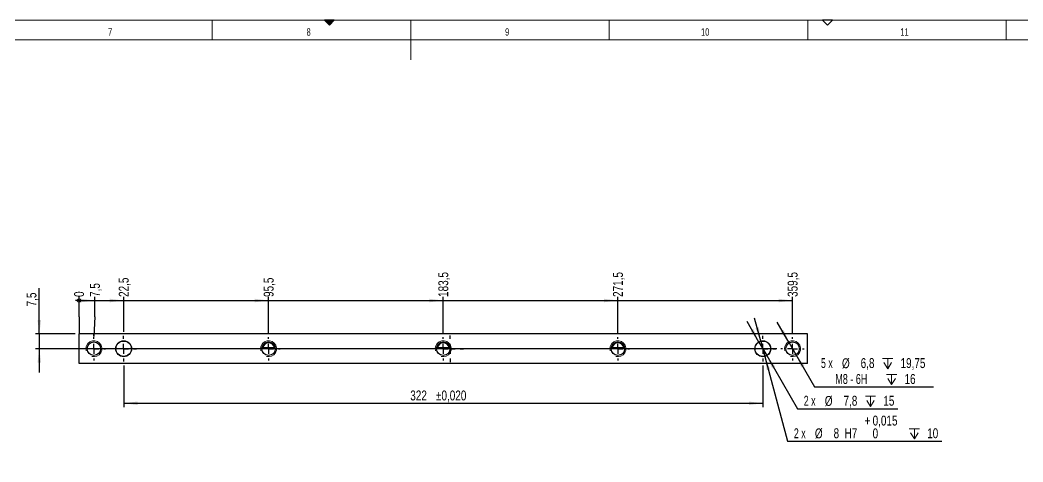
# Model space of a CAD drawing. Header units: millimetres. Extents: x -5 to 1672, y 0 to 1180.
# Drawn here: x 644 to 1149, y 955 to 1178 of the extents above; entities that cross this region are included whole.
import ezdxf

# ---------------------------------------------------------------- set-up
doc = ezdxf.new("R2010")
doc.units = ezdxf.units.MM
doc.header["$LTSCALE"] = 2
doc.layers.add('SLD-0', color=7, linetype='Continuous')
doc.styles.add('SLDTEXTSTYLE0', font='TXT', dxfattribs={"width": 0.75})
doc.styles.add('SLDTEXTSTYLE1', font='TXT', dxfattribs={"width": 0.666667})
doc.styles.add('SLDTEXTSTYLE3', font='TXT', dxfattribs={"width": 0.678571})
doc.dimstyles.new('SLDDIMSTYLE1', dxfattribs={"dimtxt": 5, "dimasz": 7, "dimexe": 0, "dimexo": 0.0625, "dimgap": 1.25, "dimtad": 1, "dimdec": 3, "dimrnd": 1e-09, "dimzin": 12, "dimdsep": 46, "dimtxsty": 'SLDTEXTSTYLE0', "dimsah": 1, "dimcen": 0.09, "dimadec": 0, "dimazin": 3, "dimtfac": 1, "dimtdec": 3, "dimtmove": 0, "dimatfit": 0, "dimfxl": 1, "dimfrac": 2, "dimtolj": 1, "dimtzin": 12, "dimarcsym": 0})
doc.dimstyles.new('SLDDIMSTYLE13', dxfattribs={"dimtxt": 5, "dimasz": 7, "dimexe": 0, "dimexo": 0.0625, "dimgap": 1.25, "dimtad": 0, "dimtih": 1, "dimtoh": 1, "dimdec": 1, "dimrnd": 1e-09, "dimzin": 12, "dimdsep": 46, "dimtxsty": 'SLDTEXTSTYLE0', "dimsah": 1, "dimcen": 0, "dimadec": 0, "dimazin": 3, "dimtfac": 1, "dimtdec": 3, "dimtmove": 0, "dimatfit": 3, "dimfxl": 1, "dimfrac": 2, "dimtolj": 1, "dimtzin": 12, "dimarcsym": 0})
doc.dimstyles.new('SLDDIMSTYLE14', dxfattribs={"dimtxt": 5, "dimasz": 7, "dimexe": 0, "dimexo": 0.0625, "dimgap": 1.25, "dimtad": 0, "dimtih": 1, "dimtoh": 1, "dimdec": 6, "dimrnd": 1e-09, "dimzin": 12, "dimdsep": 46, "dimtxsty": 'SLDTEXTSTYLE0', "dimsah": 1, "dimcen": 0, "dimadec": 0, "dimazin": 3, "dimtol": 1, "dimtp": 0.015, "dimtfac": 1, "dimtdec": 3, "dimtmove": 0, "dimatfit": 3, "dimfxl": 1, "dimfrac": 2, "dimtolj": 1, "dimtzin": 0, "dimarcsym": 0})
doc.dimstyles.new('SLDDIMSTYLE2', dxfattribs={"dimtxt": 5, "dimasz": 0.6, "dimexe": 0, "dimexo": 0.0625, "dimgap": 1.25, "dimtad": 0, "dimtih": 1, "dimtoh": 1, "dimdec": 0, "dimrnd": 1e-09, "dimdsep": 46, "dimtxsty": 'SLDTEXTSTYLE0', "dimblk1": 'ORIGIN', "dimblk2": 'ORIGIN', "dimsah": 1, "dimcen": 0.09, "dimadec": 0, "dimazin": 2, "dimtfac": 1, "dimtdec": 0, "dimtofl": 0, "dimtmove": 0, "dimatfit": 3, "dimldrblk": 'ORIGIN', "dimfxl": 1, "dimfrac": 2, "dimtolj": 1, "dimtzin": 12, "dimarcsym": 0})
doc.dimstyles.new('SLDDIMSTYLE3', dxfattribs={"dimtxt": 5, "dimasz": 7, "dimexe": 0, "dimexo": 0.0625, "dimgap": 1.25, "dimtad": 0, "dimtih": 1, "dimtoh": 1, "dimdec": 3, "dimrnd": 1e-09, "dimzin": 12, "dimdsep": 46, "dimtxsty": 'SLDTEXTSTYLE0', "dimsah": 1, "dimcen": 0.09, "dimadec": 0, "dimazin": 3, "dimtol": 1, "dimtp": 0.02, "dimtm": 0.02, "dimtfac": 1, "dimtdec": 3, "dimtofl": 0, "dimtmove": 0, "dimatfit": 3, "dimfxl": 1, "dimfrac": 2, "dimtolj": 1, "dimarcsym": 0})
doc.dimstyles.new('SLDDIMSTYLE4', dxfattribs={"dimtxt": 5, "dimasz": 7, "dimexe": 0, "dimexo": 0.0625, "dimgap": 1.25, "dimtad": 0, "dimtih": 1, "dimtoh": 1, "dimdec": 3, "dimrnd": 1e-09, "dimzin": 12, "dimdsep": 46, "dimtxsty": 'SLDTEXTSTYLE0', "dimsah": 1, "dimcen": 0.09, "dimadec": 0, "dimazin": 3, "dimtfac": 1, "dimtdec": 3, "dimtofl": 0, "dimtmove": 0, "dimatfit": 3, "dimfxl": 1, "dimfrac": 2, "dimtolj": 1, "dimtzin": 12, "dimarcsym": 0})
doc.dimstyles.new('SLDDIMSTYLE5', dxfattribs={"dimtxt": 5, "dimasz": 7, "dimexe": 0, "dimexo": 0.0625, "dimgap": 1.25, "dimtad": 1, "dimdec": 3, "dimrnd": 1e-09, "dimzin": 12, "dimdsep": 46, "dimtxsty": 'SLDTEXTSTYLE0', "dimsah": 1, "dimcen": 0.09, "dimadec": 0, "dimazin": 3, "dimtol": 1, "dimtp": 0.02, "dimtm": 0.02, "dimtfac": 1, "dimtdec": 3, "dimtofl": 0, "dimtmove": 0, "dimatfit": 3, "dimfxl": 1, "dimfrac": 2, "dimtolj": 1, "dimarcsym": 0})

# ---------------------------------------------------------------- blocks, each defined once
blk = doc.blocks.new('_D_2')
at = {"layer": 'SLD-0'}
for p, q in [((1013.46, 917.06), (1013.46, 927.06)), ((1040.88, 925.26), (1013.46, 925.26)), ((1013.46, 917.06), (1009.88, 907.06)), ((1009.88, 907.06), (1009.88, 643.82))]:
    blk.add_line(p, q, dxfattribs=at)
blk.add_solid([(1013.46, 925.26), (1020.46, 924.36), (1020.46, 926.16)], dxfattribs=at)
at = {"layer": 'SLD-0', "char_height": 5, "attachment_point": 1, "rotation": 90, "style": 'SLDTEXTSTYLE0'}
for s, insert in [('±0,020', (1010.98, 936.32)), ('31', (1010.98, 927.06))]:
    blk.add_mtext(s, dxfattribs=dict(at, insert=insert))
blk = doc.blocks.new('_Origin')
at = {"color": 0, "linetype": 'ByBlock', "lineweight": -2}
blk.add_line((0, 0), (-1, 0), dxfattribs=at)
blk.add_circle((0, 0), 0.5, dxfattribs=at)
blk = doc.blocks.new('_D_39')
at = {"layer": 'SLD-0'}
for q in [(673.88, 1038.4), (673.88, 1019.79)]:
    blk.add_line((673.88, 1028.4), q, dxfattribs=at)
at = {"layer": 'SLD-0', "xscale": 1.8, "yscale": 1.8}
blk.add_blockref('_Origin', (673.88, 1036.6), dxfattribs=at)
at = {"layer": 'SLD-0', "insert": (671.4, 1038.4), "char_height": 5, "attachment_point": 1, "rotation": 90, "style": 'SLDTEXTSTYLE0'}
blk.add_mtext('0', dxfattribs=at)
blk = doc.blocks.new('_D_40')
at = {"layer": 'SLD-0'}
for p, q in [((673.88, 1036.6), (681.9, 1036.6)), ((681.9, 1028.4), (681.9, 1038.4)), ((681.9, 1028.4), (681.38, 1018.4)), ((681.38, 1018.4), (681.38, 1020.19))]:
    blk.add_line(p, q, dxfattribs=at)
blk.add_solid([(681.9, 1036.6), (674.9, 1037.5), (674.9, 1035.7)], dxfattribs=at)
at = {"layer": 'SLD-0', "insert": (679.42, 1038.4), "char_height": 5, "attachment_point": 1, "rotation": 90, "style": 'SLDTEXTSTYLE0'}
blk.add_mtext('7,5', dxfattribs=at)
blk = doc.blocks.new('_D_41')
at = {"layer": 'SLD-0'}
for p, q in [((681.9, 1036.6), (696.38, 1036.6)), ((696.38, 1020.79), (696.38, 1038.4))]:
    blk.add_line(p, q, dxfattribs=at)
blk.add_solid([(696.38, 1036.6), (689.38, 1037.5), (689.38, 1035.7)], dxfattribs=at)
at = {"layer": 'SLD-0', "insert": (693.9, 1038.4), "char_height": 5, "attachment_point": 1, "rotation": 90, "style": 'SLDTEXTSTYLE0'}
blk.add_mtext('22,5', dxfattribs=at)
blk = doc.blocks.new('_D_42')
at = {"layer": 'SLD-0'}
for p, q in [((696.38, 1036.6), (769.38, 1036.6)), ((769.38, 1020.19), (769.38, 1038.4))]:
    blk.add_line(p, q, dxfattribs=at)
blk.add_solid([(769.38, 1036.6), (762.38, 1037.5), (762.38, 1035.7)], dxfattribs=at)
at = {"layer": 'SLD-0', "insert": (766.9, 1038.4), "char_height": 5, "attachment_point": 1, "rotation": 90, "style": 'SLDTEXTSTYLE0'}
blk.add_mtext('95,5', dxfattribs=at)
blk = doc.blocks.new('_D_43')
at = {"layer": 'SLD-0'}
for p, q in [((769.38, 1036.6), (857.38, 1036.6)), ((857.38, 1020.19), (857.38, 1038.4))]:
    blk.add_line(p, q, dxfattribs=at)
blk.add_solid([(857.38, 1036.6), (850.38, 1037.5), (850.38, 1035.7)], dxfattribs=at)
at = {"layer": 'SLD-0', "insert": (854.9, 1038.4), "char_height": 5, "attachment_point": 1, "rotation": 90, "style": 'SLDTEXTSTYLE0'}
blk.add_mtext('183,5', dxfattribs=at)
blk = doc.blocks.new('_D_44')
at = {"layer": 'SLD-0'}
for p, q in [((857.38, 1036.6), (945.38, 1036.6)), ((945.38, 1020.19), (945.38, 1038.4))]:
    blk.add_line(p, q, dxfattribs=at)
blk.add_solid([(945.38, 1036.6), (938.38, 1037.5), (938.38, 1035.7)], dxfattribs=at)
at = {"layer": 'SLD-0', "insert": (942.9, 1038.4), "char_height": 5, "attachment_point": 1, "rotation": 90, "style": 'SLDTEXTSTYLE0'}
blk.add_mtext('271,5', dxfattribs=at)
blk = doc.blocks.new('_D_45')
at = {"layer": 'SLD-0'}
for p, q in [((945.38, 1036.6), (1033.38, 1036.6)), ((1033.38, 1020.19), (1033.38, 1038.4))]:
    blk.add_line(p, q, dxfattribs=at)
blk.add_solid([(1033.38, 1036.6), (1026.38, 1037.5), (1026.38, 1035.7)], dxfattribs=at)
at = {"layer": 'SLD-0', "insert": (1030.9, 1038.4), "char_height": 5, "attachment_point": 1, "rotation": 90, "style": 'SLDTEXTSTYLE0'}
blk.add_mtext('359,5', dxfattribs=at)
blk = doc.blocks.new('_D_46')
at = {"layer": 'SLD-0'}
for p, q in [((653.88, 1019.79), (653.88, 1042.87)), ((671.88, 1019.79), (651.88, 1019.79)), ((653.88, 1019.79), (653.88, 1012.29)), ((1025.48, 1012.29), (651.88, 1012.29)), ((653.88, 1012.29), (653.88, 1000.29))]:
    blk.add_line(p, q, dxfattribs=at)
for points in [[(653.88, 1019.79), (654.78, 1026.79), (652.98, 1026.79)], [(653.88, 1012.29), (652.98, 1005.29), (654.78, 1005.29)]]:
    blk.add_solid(points, dxfattribs=at)
at = {"layer": 'SLD-0', "insert": (647.43, 1033.64), "char_height": 5, "attachment_point": 1, "rotation": 90, "style": 'SLDTEXTSTYLE0'}
blk.add_mtext('7,5', dxfattribs=at)
blk = doc.blocks.new('_D_47')
at = {"layer": 'SLD-0'}
for p, q in [((696.38, 1003.79), (696.38, 982.79)), ((1018.38, 1003.79), (1018.38, 982.79)), ((696.38, 984.79), (1018.38, 984.79))]:
    blk.add_line(p, q, dxfattribs=at)
for points in [[(696.38, 984.79), (703.38, 983.89), (703.38, 985.69)], [(1018.38, 984.79), (1011.38, 985.69), (1011.38, 983.89)]]:
    blk.add_solid(points, dxfattribs=at)
at = {"layer": 'SLD-0', "char_height": 5, "attachment_point": 1, "style": 'SLDTEXTSTYLE0'}
for s, insert in [('322', (840.77, 991.23)), ('±0,020', (853.73, 991.23))]:
    blk.add_mtext(s, dxfattribs=dict(at, insert=insert))
blk = doc.blocks.new('SW_SYMBOL_HOLE_DEPTH')
at = {"color": 0, "linetype": 'Continuous', "lineweight": 18}
for p, q in [((0, 1750), (1600, 1750)), ((800, 1750), (800, 150)), ((200, 1110), (800, 150)), ((1400, 1110), (800, 150))]:
    blk.add_line(p, q, dxfattribs=at)
blk = doc.blocks.new('_D_48')
at = {"layer": 'SLD-0'}
for p, q in [((1031.68, 1015.23), (1025.68, 1025.62)), ((1031.68, 1015.23), (1035.08, 1009.34)), ((1035.08, 1009.34), (1044.5, 993.02)), ((1044.5, 993.02), (1104.35, 993.02))]:
    blk.add_line(p, q, dxfattribs=at)
for points in [[(1031.68, 1015.23), (1028.96, 1021.74), (1027.4, 1020.84)], [(1035.08, 1009.34), (1037.8, 1002.83), (1039.36, 1003.73)]]:
    blk.add_solid(points, dxfattribs=at)
at = {"layer": 'SLD-0', "xscale": 0.0031933594, "yscale": 0.0031933594, "zscale": 0.0031933594}
for p in [(1078.74, 1001.73), (1080.74, 993.72)]:
    blk.add_blockref('SW_SYMBOL_HOLE_DEPTH', p, dxfattribs=at)
at = {"layer": 'SLD-0', "char_height": 5, "attachment_point": 1}
for s, insert, style in [('5 x', (1047.68, 1007.56), 'SLDTEXTSTYLE1'), ('%%c', (1058.27, 1007.48), 'SLDTEXTSTYLE0'), ('6,8', (1067.68, 1007.56), 'SLDTEXTSTYLE0'), ('19,75', (1087.76, 1007.56), 'SLDTEXTSTYLE0'), ('M8 - 6H', (1054.91, 999.54), 'SLDTEXTSTYLE3'), ('16', (1089.76, 999.54), 'SLDTEXTSTYLE0')]:
    blk.add_mtext(s, dxfattribs=dict(at, insert=insert, style=style))
blk = doc.blocks.new('_D_49')
at = {"layer": 'SLD-0'}
for p, q in [((1017.34, 1016.15), (1014.24, 1027.74)), ((1017.34, 1016.15), (1019.41, 1008.42)), ((1019.41, 1008.42), (1030.87, 965.67)), ((1030.87, 965.67), (1108.56, 965.67))]:
    blk.add_line(p, q, dxfattribs=at)
for points in [[(1017.34, 1016.15), (1016.4, 1023.15), (1014.66, 1022.68)], [(1019.41, 1008.42), (1020.36, 1001.43), (1022.09, 1001.9)]]:
    blk.add_solid(points, dxfattribs=at)
at = {"layer": 'SLD-0', "xscale": 0.0031933594, "yscale": 0.0031933594, "zscale": 0.0031933594}
blk.add_blockref('SW_SYMBOL_HOLE_DEPTH', (1092.18, 966.36), dxfattribs=at)
at = {"layer": 'SLD-0', "char_height": 5, "attachment_point": 1}
for s, insert, style in [('+', (1069.66, 978.58), 'SLDTEXTSTYLE0'), ('0,015', (1073.7, 978.58), 'SLDTEXTSTYLE0'), ('2 x', (1034.04, 972.19), 'SLDTEXTSTYLE1'), ('%%c', (1044.63, 972.11), 'SLDTEXTSTYLE0'), ('8', (1054.05, 972.19), 'SLDTEXTSTYLE0'), ('H7', (1059.59, 972.19), 'SLDTEXTSTYLE0'), ('0', (1073.7, 972.11), 'SLDTEXTSTYLE0'), ('10', (1101.19, 972.19), 'SLDTEXTSTYLE0')]:
    blk.add_mtext(s, dxfattribs=dict(at, insert=insert, style=style))
blk = doc.blocks.new('_D_50')
at = {"layer": 'SLD-0'}
for p, q in [((1016.43, 1015.67), (1010.43, 1026.06)), ((1016.43, 1015.67), (1020.33, 1008.91)), ((1020.33, 1008.91), (1035.84, 982.03)), ((1035.84, 982.03), (1086.46, 982.03))]:
    blk.add_line(p, q, dxfattribs=at)
for points in [[(1016.43, 1015.67), (1013.71, 1022.18), (1012.15, 1021.28)], [(1020.33, 1008.91), (1023.05, 1002.4), (1024.61, 1003.3)]]:
    blk.add_solid(points, dxfattribs=at)
at = {"layer": 'SLD-0', "xscale": 0.0031933594, "yscale": 0.0031933594, "zscale": 0.0031933594}
blk.add_blockref('SW_SYMBOL_HOLE_DEPTH', (1070.08, 982.73), dxfattribs=at)
at = {"layer": 'SLD-0', "char_height": 5, "attachment_point": 1}
for s, insert, style in [('2 x', (1039.02, 988.56), 'SLDTEXTSTYLE1'), ('%%c', (1049.61, 988.48), 'SLDTEXTSTYLE0'), ('7,8', (1059.03, 988.56), 'SLDTEXTSTYLE0'), ('15', (1079.1, 988.56), 'SLDTEXTSTYLE0')]:
    blk.add_mtext(s, dxfattribs=dict(at, insert=insert, style=style))
blk = doc.blocks.new('SW_CENTERMARKSYMBOL_67')
at = {"layer": 'SLD-0', "color": 0}
for p, q in [((0, 5), (0, 5.9)), ((-5, 0), (-5.9, 0)), ((0, 0), (-2.5, 0)), ((0, 0), (0, 2.5)), ((0, 0), (0, -2.5)), ((0, 0), (2.5, 0)), ((5, 0), (5.9, 0)), ((0, -5), (0, -5.9))]:
    blk.add_line(p, q, dxfattribs=at)
blk = doc.blocks.new('SW_CENTERMARKSYMBOL_68')
at = {"layer": 'SLD-0', "color": 0}
for p, q in [((0, 5), (0, 5.9)), ((-5, 0), (-5.9, 0)), ((0, 0), (-2.5, 0)), ((0, 0), (0, 2.5)), ((0, 0), (0, -2.5)), ((0, 0), (2.5, 0)), ((5, 0), (5.9, 0)), ((0, -5), (0, -5.9))]:
    blk.add_line(p, q, dxfattribs=at)
blk = doc.blocks.new('SW_CENTERMARKSYMBOL_69')
at = {"layer": 'SLD-0', "color": 0}
for p, q in [((0, 5), (0, 5.9)), ((-5, 0), (-5.9, 0)), ((0, 0), (-2.5, 0)), ((0, 0), (0, 2.5)), ((0, 0), (0, -2.5)), ((0, 0), (2.5, 0)), ((5, 0), (5.9, 0)), ((0, -5), (0, -5.9))]:
    blk.add_line(p, q, dxfattribs=at)
blk = doc.blocks.new('SW_CENTERMARKSYMBOL_70')
at = {"layer": 'SLD-0', "color": 0}
for p, q in [((0, 5), (0, 5.9)), ((-5, 0), (-5.9, 0)), ((0, 0), (-2.5, 0)), ((0, 0), (0, 2.5)), ((0, 0), (0, -2.5)), ((0, 0), (2.5, 0)), ((5, 0), (5.9, 0)), ((0, -5), (0, -5.9))]:
    blk.add_line(p, q, dxfattribs=at)
blk = doc.blocks.new('SW_CENTERMARKSYMBOL_71')
at = {"layer": 'SLD-0', "color": 0}
for p, q in [((0, 5), (0, 5.9)), ((-5, 0), (-5.9, 0)), ((0, 0), (-2.5, 0)), ((0, 0), (0, 2.5)), ((0, 0), (0, -2.5)), ((0, 0), (2.5, 0)), ((5, 0), (5.9, 0)), ((0, -5), (0, -5.9))]:
    blk.add_line(p, q, dxfattribs=at)
blk = doc.blocks.new('SW_CENTERMARKSYMBOL_72')
at = {"layer": 'SLD-0', "color": 0}
for p, q in [((0, 5), (0, 6.5)), ((-5, 0), (-6.5, 0)), ((0, 0), (-2.5, 0)), ((0, 0), (0, 2.5)), ((0, 0), (0, -2.5)), ((0, 0), (2.5, 0)), ((5, 0), (6.5, 0)), ((0, -5), (0, -6.5))]:
    blk.add_line(p, q, dxfattribs=at)
blk = doc.blocks.new('SW_CENTERMARKSYMBOL_73')
at = {"layer": 'SLD-0', "color": 0}
for p, q in [((0, 5), (0, 6.5)), ((-5, 0), (-6.5, 0)), ((0, 0), (-2.5, 0)), ((0, 0), (0, 2.5)), ((0, 0), (0, -2.5)), ((0, 0), (2.5, 0)), ((5, 0), (6.5, 0)), ((0, -5), (0, -6.5))]:
    blk.add_line(p, q, dxfattribs=at)
blk = doc.blocks.new('SW_CENTERMARKSYMBOL_74')
at = {"layer": 'SLD-0', "color": 0}
for p, q in [((0, 5), (0, 6.75)), ((-5, 0), (-6.75, 0)), ((0, 0), (-2.5, 0)), ((0, 0), (0, 2.5)), ((0, 0), (0, -2.5)), ((0, 0), (2.5, 0)), ((5, 0), (6.75, 0)), ((0, -5), (0, -6.75))]:
    blk.add_line(p, q, dxfattribs=at)

msp = doc.modelspace()

# ---------------------------------------------------------------- hatches: boundary and pattern name
at = {"linetype": 'Continuous'}
msp.add_hatch(color=7, dxfattribs=at).paths.add_polyline_path([(802.5, 1178), (797.5, 1178), (800, 1175.5)], flags=0)

# ---------------------------------------------------------------- linework, layer by layer
at = {"color": 7, "linetype": 'Continuous', "lineweight": 18}
for p, q in [((1672, 1178), (10, 1178)), ((741, 1168), (741, 1178)), ((841, 1178), (841, 1158)), ((941, 1168), (941, 1178)), ((1041, 1178), (1041, 1168)), ((1141, 1168), (1141, 1178)), ((1662, 1168.0000007), (19.8441921, 1168.0805368))]:
    msp.add_line(p, q, dxfattribs=at)
at = {"color": 7, "linetype": 'Continuous', "lineweight": 25}
for p, q in [((673.8782911, 1004.7879761), (673.8782911, 1019.7879761)), ((1040.8782911, 1019.7879761), (673.8782911, 1019.7879761)), ((1040.8782911, 1004.7879761), (1040.8782911, 1019.7879761)), ((1040.8782911, 1004.7879761), (673.8782911, 1004.7879761))]:
    msp.add_line(p, q, dxfattribs=at)
for centre, radius in [((681.3782911, 1012.2879761), 3.4), ((696.3782911, 1012.2879761), 4), ((696.3782911, 1012.2879761), 3.9), ((769.3782911, 1012.2879761), 3.4), ((857.3782911, 1012.2879761), 3.4), ((945.3782911, 1012.2879761), 3.4), ((1018.3782911, 1012.2879761), 4), ((1018.3782911, 1012.2879761), 3.9), ((1033.3782911, 1012.2879761), 3.4)]:
    msp.add_circle(centre, radius, dxfattribs=at)
at = {"color": 7, "linetype": 'Continuous', "lineweight": 18}
for centre in [(681.3782911, 1012.2879761), (769.3782911, 1012.2879761), (857.3782911, 1012.2879761), (945.3782911, 1012.2879761), (1033.3782911, 1012.2879761)]:
    msp.add_arc(centre, 4, 255, 195, dxfattribs=at)
at = {"color": 7, "linetype": 'Continuous', "lineweight": 25}
for centre in [(769.3782911, 1012.2879761), (857.3782911, 1012.2879761), (945.3782911, 1012.2879761)]:
    msp.add_arc(centre, 2.9839301, 9.646229216, 170.353770784, dxfattribs=at)
for points in [[(772.320032, 1012.7879761), (771.8429905, 1012.7879761), (771.3657795, 1012.7879761), (770.6432896, 1012.7879761), (770.4018487, 1012.7879761), (770.0306491, 1012.7879761), (769.9053755, 1012.7879761), (769.6462341, 1012.7879761), (769.5099157, 1012.7879761), (769.3028259, 1012.7879761), (769.2329758, 1012.7879761), (769.0988317, 1012.7879761), (769.0334153, 1012.7879761), (768.8397441, 1012.7879761), (768.7146778, 1012.7879761), (768.3455178, 1012.7879761), (768.1053217, 1012.7879761), (767.3864611, 1012.7879761), (766.9113721, 1012.7879761), (766.4365503, 1012.7879761)], [(860.320032, 1012.7879761), (859.8429905, 1012.7879761), (859.3657795, 1012.7879761), (858.6432896, 1012.7879761), (858.4018487, 1012.7879761), (858.0306491, 1012.7879761), (857.9053755, 1012.7879761), (857.6462341, 1012.7879761), (857.5099157, 1012.7879761), (857.3028259, 1012.7879761), (857.2329758, 1012.7879761), (857.0988317, 1012.7879761), (857.0334153, 1012.7879761), (856.8397441, 1012.7879761), (856.7146778, 1012.7879761), (856.3455178, 1012.7879761), (856.1053217, 1012.7879761), (855.3864611, 1012.7879761), (854.9113721, 1012.7879761), (854.4365503, 1012.7879761)], [(948.320032, 1012.7879761), (947.8429905, 1012.7879761), (947.3657795, 1012.7879761), (946.6432896, 1012.7879761), (946.4018487, 1012.7879761), (946.0306491, 1012.7879761), (945.9053755, 1012.7879761), (945.6462341, 1012.7879761), (945.5099157, 1012.7879761), (945.3028259, 1012.7879761), (945.2329758, 1012.7879761), (945.0988317, 1012.7879761), (945.0334153, 1012.7879761), (944.8397441, 1012.7879761), (944.7146778, 1012.7879761), (944.3455178, 1012.7879761), (944.1053217, 1012.7879761), (943.3864611, 1012.7879761), (942.9113721, 1012.7879761), (942.4365503, 1012.7879761)]]:
    msp.add_open_spline(points, degree=3, knots=[0, 0, 0, 0, 0.25, 0.25, 0.375, 0.375, 0.4375, 0.4375, 0.5, 0.5, 0.53125, 0.53125, 0.5625, 0.5625, 0.625, 0.625, 0.75, 0.75, 1, 1, 1, 1], dxfattribs=at)
at = {"layer": 'SLD-0'}
for p, q in [((802.5, 1178), (797.5, 1178)), ((797.5, 1178), (800, 1175.5)), ((800, 1175.5), (802.5, 1178)), ((1053.5, 1178), (1048.5, 1178)), ((1048.5, 1178), (1051, 1175.5)), ((1051, 1175.5), (1053.5, 1178))]:
    msp.add_line(p, q, dxfattribs=at)

# ---------------------------------------------------------------- block references
for name, p in [('SW_CENTERMARKSYMBOL_70', (681.3782911, 1012.2879761)), ('SW_CENTERMARKSYMBOL_72', (696.3782911, 1012.2879761)), ('SW_CENTERMARKSYMBOL_67', (769.3782911, 1012.2879761)), ('SW_CENTERMARKSYMBOL_68', (857.3782911, 1012.2879761)), ('SW_CENTERMARKSYMBOL_74', (860.8782911, 1012.2879761)), ('SW_CENTERMARKSYMBOL_69', (945.3782911, 1012.2879761)), ('SW_CENTERMARKSYMBOL_73', (1018.3782911, 1012.2879761)), ('SW_CENTERMARKSYMBOL_71', (1033.3782911, 1012.2879761))]:
    msp.add_blockref(name, p, dxfattribs=at)

# ---------------------------------------------------------------- texts
at = {"color": 7, "linetype": 'Continuous', "lineweight": 0, "attachment_point": 1, "style": 'SLDTEXTSTYLE0'}
for s, insert, char_height in [('7', (688.5385759, 1173.8306854), 3.7041667), ('8', (788.5385759, 1173.8306854), 3.7041667), ('9', (888.5385759, 1173.8306854), 3.7041667), ('10', (987.2885759, 1173.8306854), 3.70416667), ('11', (1087.7052425, 1173.8306854), 3.70416667)]:
    msp.add_mtext(s, dxfattribs=dict(at, insert=insert, char_height=char_height))

# ---------------------------------------------------------------- dimensions: what is measured, and where the dimension line sits
at = {"layer": 'SLD-0'}
for feature_location, offset, origin, dimstyle, picture, middle in [((857.3782911, 1018.1879761), (0, 20.2162915), (673.8782911, 1019.7879761), 'SLDDIMSTYLE4', '_D_43', (857.3782911, 1046.7167677)), ((945.3782911, 1018.1879761), (0, 20.2162915), (673.8782911, 1019.7879761), 'SLDDIMSTYLE4', '_D_44', (945.3782911, 1046.7167677)), ((1033.3782911, 1018.1879761), (0, 20.2162915), (673.8782911, 1019.7879761), 'SLDDIMSTYLE4', '_D_45', (1033.3782911, 1046.7167677)), ((696.3782911, 1018.7879761), (0, 19.6162915), (673.8782911, 1019.7879761), 'SLDDIMSTYLE4', '_D_41', (696.3782911, 1044.8695452)), ((769.3782911, 1018.1879761), (0, 20.2162915), (673.8782911, 1019.7879761), 'SLDDIMSTYLE4', '_D_42', (769.3782911, 1044.8695452)), ((681.3782911, 1018.1879761), (0.5168753, 20.2162915), (673.8782911, 1019.7879761), 'SLDDIMSTYLE4', '_D_40', (681.8951664, 1043.0223228)), ((673.8782911427, 1019.7879760888), (0, 18.6162915103), (673.8782911427, 1019.7879760888), 'SLDDIMSTYLE2', '_D_39', (673.8782911427, 1040.2514898137)), ((1009.8782911, 641.8230997), (3.577594, 285.2375124), (1040.8782911, 908.3130997), 'SLDDIMSTYLE3', '_D_2', (1013.4558851, 941.8210299))]:
    dim = msp.add_ordinate_dim(feature_location=feature_location, offset=offset, dtype=1, origin=origin, dimstyle=dimstyle, dxfattribs=at)
    dim.commit()
    dim.dimension.update_dxf_attribs({"geometry": picture, "text_midpoint": middle})
dim = msp.add_linear_dim(base=(653.8782911, 1012.2879761), p1=(673.8782911, 1019.7879761), p2=(1027.4782911, 1012.2879761), angle=90, dimstyle='SLDDIMSTYLE1', dxfattribs=at)
dim.commit()
dim.dimension.update_dxf_attribs({"geometry": '_D_46', "text_midpoint": (653.8782911, 1038.2532537), "dimtype": 160})
for p1, p2, text, dimstyle, picture, middle in [((1020.3282911, 1008.910477), (1016.4282911, 1015.6654752), '2 x <> {\\fGDT;x} 15\\P', 'SLDDIMSTYLE13', '_D_50', (1062.7406165, 986.0417709)), ((1019.4135673, 1008.4242728), (1017.343015, 1016.1516794), '2 x <> {\\fGDT;x} 10\\P', 'SLDDIMSTYLE14', '_D_49', (1071.3000344, 972.1348666)), ((1035.0782911, 1009.3434897), (1031.6782911, 1015.2324625), '5 x <> {\\fGDT;x} 19,75\\PM8 - 6H {\\fGDT;x} 16\\P', 'SLDDIMSTYLE13', '_D_48', (1076.0146443, 1001.0368948))]:
    dim = msp.add_diameter_dim_2p(p1=p1, p2=p2, text=text, dimstyle=dimstyle, dxfattribs=at)
    dim.commit()
    dim.dimension.update_dxf_attribs({"geometry": picture, "text_midpoint": middle, "dimtype": 163})
dim = msp.add_linear_dim(base=(1018.3782911, 984.7879761), p1=(696.3782911, 1005.7879761), p2=(1018.3782911, 1005.7879761), dimstyle='SLDDIMSTYLE5', dxfattribs=at)
dim.commit()
dim.dimension.update_dxf_attribs({"geometry": '_D_47', "text_midpoint": (857.3782911, 984.7879761), "dimtype": 160})

doc.saveas('drawing.dxf')
